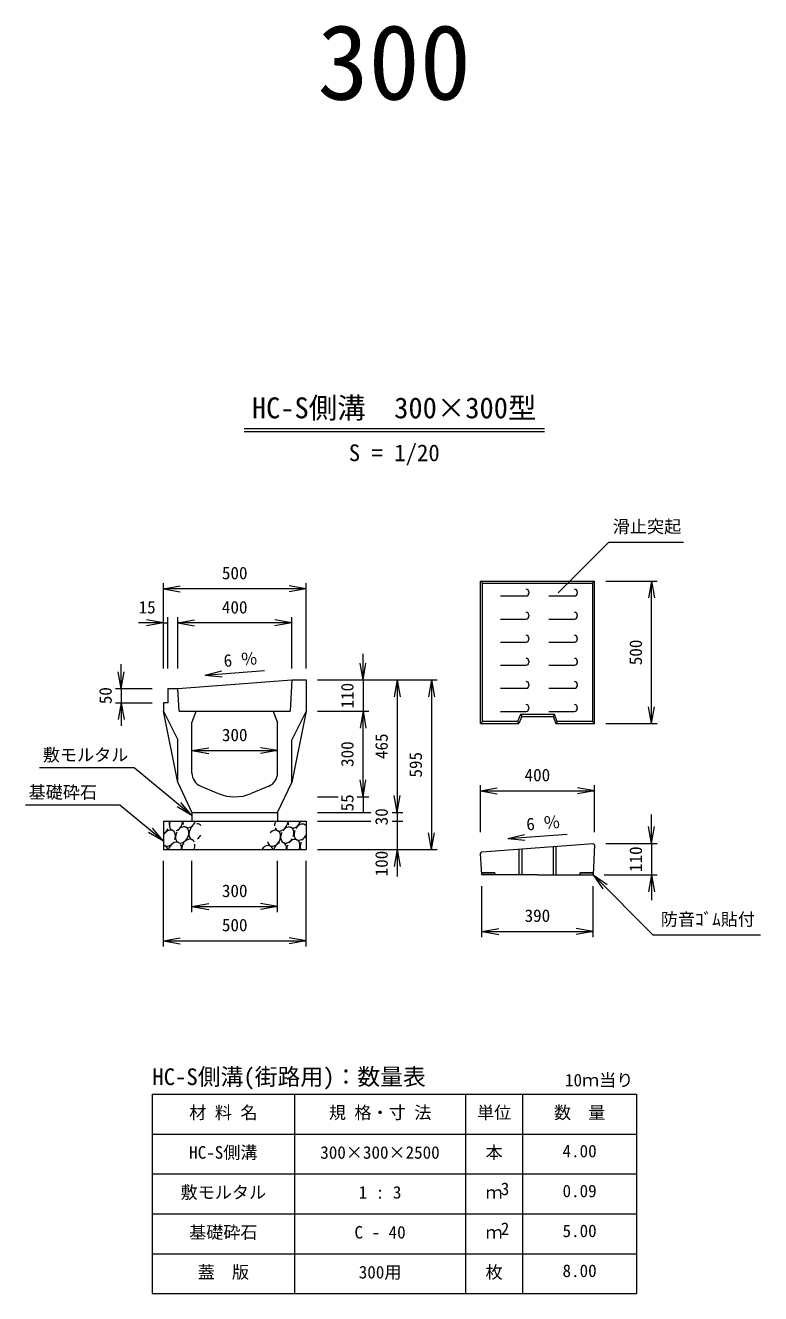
# Model space of a CAD drawing. Units: millimetres, scale not verified. Extents: x 7326 to 28050, y 3664 to 17948.
# Drawn here: x 7326 to 9906, y 3664 to 8113 of the extents above; entities that cross this region are included whole.
import ezdxf
from ezdxf.enums import TextEntityAlignment as Align

# ---------------------------------------------------------------- set-up
doc = ezdxf.new("R2010")
doc.units = ezdxf.units.MM
doc.header["$LTSCALE"] = 20
doc.layers.add('0_2', color=4, linetype='Continuous', lineweight=18)
doc.styles.add('ＭＳ ゴシック-5.0-0.0', font='')
doc.styles.get('ＭＳ ゴシック-5.0-0.0').set_extended_font_data('ＭＳ ゴシック-5.0-0.0')

msp = doc.modelspace()

# ---------------------------------------------------------------- linework, layer by layer
at = {"layer": '0_2'}
for p, q in [((8094.21, 6698.57), (9147.79, 6698.57)), ((8094.21, 6688.57), (9147.79, 6688.57)), ((9196.01, 6122.5), (9373.12, 6299.6)), ((9373.12, 6299.6), (9635.03, 6299.6)), ((7811, 5856.67), (7811, 6156.67)), ((7811, 6136.67), (7870.09, 6147.09)), ((8311, 6136.67), (8251.91, 6147.09)), ((8311, 5856.67), (8311, 6156.67)), ((8922.91, 6163.42), (8929.91, 6156.42)), ((8929.91, 5670.42), (8929.91, 6156.42)), ((8929.91, 6156.42), (9315.91, 6156.42)), ((9322.91, 6163.42), (9315.91, 6156.42)), ((9315.91, 6156.42), (9315.91, 5670.42)), ((9362.91, 6163.42), (9542.91, 6163.42)), ((9522.91, 6163.42), (9512.5, 6104.33)), ((9522.91, 6163.42), (9533.33, 6104.33)), ((9522.91, 5663.42), (9522.91, 6163.42)), ((7811, 6136.67), (7870.09, 6126.25)), ((8311, 6136.67), (7811, 6136.67)), ((8311, 6136.67), (8251.91, 6126.25)), ((8992.91, 6111.42), (9082.91, 6111.42)), ((9092.91, 6125.42), (9092.91, 6121.42)), ((9162.91, 6111.42), (9252.91, 6111.42)), ((9262.91, 6125.42), (9262.91, 6121.42)), ((7811, 6016.67), (7723.61, 6016.67)), ((7811, 6016.67), (7751.91, 6027.09)), ((7811, 6016.67), (7751.91, 6006.25)), ((7811, 6016.67), (7826, 6016.67)), ((7826, 5856.67), (7826, 6036.67)), ((7861, 5856.67), (7861, 6036.67)), ((7861, 6016.67), (7920.09, 6027.09)), ((7861, 6016.67), (7920.09, 6006.25)), ((8261, 6016.67), (7861, 6016.67)), ((8261, 6016.67), (8201.91, 6027.09)), ((8261, 6016.67), (8201.91, 6006.25)), ((8261, 5856.67), (8261, 6036.67)), ((8992.91, 6030.42), (9082.91, 6030.42)), ((9092.91, 6044.42), (9092.91, 6040.42)), ((9162.91, 6030.42), (9252.91, 6030.42)), ((9262.91, 6044.42), (9262.91, 6040.42)), ((9092.91, 5963.42), (9092.91, 5959.42)), ((9262.91, 5963.42), (9262.91, 5959.42)), ((8992.91, 5949.42), (9082.91, 5949.42)), ((9162.91, 5949.42), (9252.91, 5949.42)), ((8511, 5816.67), (8500.58, 5875.76)), ((8511, 5816.67), (8511, 5908.58)), ((8511, 5816.67), (8521.42, 5875.76)), ((9092.91, 5882.42), (9092.91, 5878.42)), ((9262.91, 5882.42), (9262.91, 5878.42)), ((7662.61, 5786.67), (7652.19, 5845.76)), ((7662.61, 5786.67), (7662.61, 5871.74)), ((7662.61, 5786.67), (7673.03, 5845.76)), ((7956.99, 5833.78), (8164.99, 5849.38)), ((7956.99, 5833.78), (8015.14, 5848.59)), ((7956.99, 5833.78), (8016.7, 5827.81)), ((8992.91, 5868.42), (9082.91, 5868.42)), ((9162.91, 5868.42), (9252.91, 5868.42)), ((7642.61, 5786.67), (7771, 5786.67)), ((7662.61, 5786.67), (7662.61, 5736.67)), ((8351, 5816.67), (8771, 5816.67)), ((8511, 5816.67), (8511, 5706.67)), ((8631, 5816.67), (8620.58, 5757.59)), ((8631, 5816.67), (8641.42, 5757.59)), ((8631, 5816.67), (8631, 5351.67)), ((8751, 5816.67), (8740.58, 5757.59)), ((8751, 5816.67), (8761.42, 5757.59)), ((8751, 5816.67), (8751, 5221.67)), ((8992.91, 5787.42), (9082.91, 5787.42)), ((9092.91, 5801.42), (9092.91, 5797.42)), ((9162.91, 5787.42), (9252.91, 5787.42)), ((9262.91, 5801.42), (9262.91, 5797.42)), ((7642.61, 5736.67), (7771, 5736.67)), ((7662.61, 5736.67), (7652.19, 5677.59)), ((7662.61, 5736.67), (7662.61, 5656.23)), ((7662.61, 5736.67), (7673.03, 5677.59)), ((7861, 5456.67), (7811, 5706.67)), ((8311, 5706.67), (8261, 5456.67)), ((8351, 5706.67), (8531, 5706.67)), ((8511, 5706.67), (8500.58, 5647.59)), ((8511, 5706.67), (8521.42, 5647.59)), ((8511, 5406.67), (8511, 5706.67)), ((8992.91, 5706.42), (9082.91, 5706.42)), ((9092.91, 5720.42), (9092.91, 5716.42)), ((9162.91, 5706.42), (9252.91, 5706.42)), ((9262.91, 5720.42), (9262.91, 5716.42)), ((9522.91, 5663.42), (9512.5, 5722.51)), ((9522.91, 5663.42), (9533.33, 5722.51)), ((8929.91, 5670.42), (8922.91, 5663.42)), ((9053.18, 5670.42), (8929.91, 5670.42)), ((9063.18, 5695.42), (9053.18, 5670.42)), ((9053.18, 5670.42), (9057.91, 5663.42)), ((9182.65, 5695.42), (9063.18, 5695.42)), ((9063.18, 5695.42), (9067.91, 5688.42)), ((9182.65, 5695.42), (9177.91, 5688.42)), ((9192.65, 5670.42), (9182.65, 5695.42)), ((9192.65, 5670.42), (9187.91, 5663.42)), ((9315.91, 5670.42), (9192.65, 5670.42)), ((9315.91, 5670.42), (9322.91, 5663.42)), ((9362.91, 5663.42), (9542.91, 5663.42)), ((7911, 5568.63), (7970.09, 5579.05)), ((7911, 5568.63), (7970.09, 5558.21)), ((7911, 5568.63), (8211, 5568.63)), ((8211, 5568.63), (8151.91, 5579.05)), ((8211, 5568.63), (8151.91, 5558.21)), ((7707.95, 5508.68), (7376.46, 5508.68)), ((7911, 5341.67), (7707.95, 5508.68)), ((8511, 5406.67), (8500.58, 5465.76)), ((8511, 5406.67), (8521.42, 5465.76)), ((8922.91, 5282.91), (8922.91, 5447.91)), ((8922.91, 5427.91), (8982, 5438.33)), ((9322.91, 5427.91), (9263.83, 5438.33)), ((9322.91, 5282.91), (9322.91, 5447.91)), ((7911, 5341.67), (7871.98, 5387.26)), ((8351, 5406.67), (8424.4, 5406.67)), ((8490.29, 5406.67), (8531, 5406.67)), ((8511, 5406.67), (8511, 5351.67)), ((8631, 5351.67), (8620.58, 5410.76)), ((8631, 5351.67), (8641.42, 5410.76)), ((8922.91, 5427.91), (8982, 5417.49)), ((8922.91, 5427.91), (9322.91, 5427.91)), ((9322.91, 5427.91), (9263.83, 5417.49)), ((7657.95, 5377.56), (7326.46, 5377.56)), ((7811, 5251.67), (7657.95, 5377.56)), ((7911, 5341.67), (7858.74, 5371.16)), ((8351, 5351.67), (8538.04, 5351.67)), ((8613.35, 5351.67), (8651, 5351.67)), ((8631, 5351.67), (8631, 5321.67)), ((9522.91, 5242.91), (9522.91, 5344.25)), ((7811, 5251.67), (7771.98, 5297.26)), ((8351, 5321.67), (8538.04, 5321.67)), ((8613.35, 5321.67), (8651, 5321.67)), ((8631, 5321.67), (8631, 5221.67)), ((9522.91, 5242.91), (9512.5, 5302)), ((9522.91, 5242.91), (9533.33, 5302)), ((7811, 5251.67), (7758.74, 5281.16)), ((8751, 5221.67), (8740.58, 5280.76)), ((8751, 5221.67), (8761.42, 5280.76)), ((9018.91, 5260.01), (9226.91, 5275.61)), ((9018.91, 5260.01), (9077.05, 5274.82)), ((9018.91, 5260.01), (9078.61, 5254.04)), ((8351, 5221.67), (8771, 5221.67)), ((8631, 5221.67), (8620.58, 5162.59)), ((8631, 5221.67), (8631, 5127.69)), ((8631, 5221.67), (8641.42, 5162.59)), ((9057.91, 5223.03), (9057.91, 5132.91)), ((9067.91, 5223.78), (9067.91, 5132.91)), ((9177.91, 5232.03), (9177.91, 5132.91)), ((9187.91, 5232.78), (9187.91, 5132.91)), ((9362.91, 5242.91), (9542.91, 5242.91)), ((9522.91, 5242.91), (9522.91, 5132.91)), ((7811, 4881.67), (7811, 5181.67)), ((7911, 5001.67), (7911, 5181.67)), ((8211, 5001.67), (8211, 5181.67)), ((8311, 4881.67), (8311, 5181.67)), ((8972.91, 5139.91), (8927.55, 5139.91)), ((8972.91, 5139.91), (8974.79, 5132.91)), ((9272.91, 5139.91), (9271.04, 5132.91)), ((9272.91, 5139.91), (9318.28, 5139.91)), ((9317.91, 5132.91), (9367.06, 5098.49)), ((9317.91, 5132.91), (9352.33, 5083.76)), ((9317.91, 5132.91), (9528.94, 4921.88)), ((9357.25, 5132.91), (9542.91, 5132.91)), ((9522.91, 5132.91), (9512.5, 5073.82)), ((9522.91, 5132.91), (9522.91, 5044.67)), ((9522.91, 5132.91), (9533.33, 5073.82)), ((8927.91, 4914.57), (8927.91, 5092.91)), ((9317.91, 4914.57), (9317.91, 5092.91)), ((7911, 5021.67), (7970.09, 5032.09)), ((8211, 5021.67), (8151.91, 5032.09)), ((7911, 5021.67), (7970.09, 5011.25)), ((7911, 5021.67), (8211, 5021.67)), ((8211, 5021.67), (8151.91, 5011.25)), ((8927.91, 4934.57), (8987, 4944.99)), ((9317.91, 4934.57), (9258.83, 4944.99)), ((7811, 4901.67), (7870.09, 4912.09)), ((7811, 4901.67), (7870.09, 4891.25)), ((7811, 4901.67), (8311, 4901.67)), ((8311, 4901.67), (8251.91, 4912.09)), ((8311, 4901.67), (8251.91, 4891.25)), ((8927.91, 4934.57), (8987, 4924.15)), ((8927.91, 4934.57), (9317.91, 4934.57)), ((9317.91, 4934.57), (9258.83, 4924.15)), ((9905.98, 4921.88), (9528.94, 4921.88)), ((8871, 4363.61), (8871, 3663.61)), ((9071, 4363.61), (9071, 3663.61)), ((7771, 4083.61), (9471, 4083.61)), ((7771, 3943.61), (9471, 3943.61)), ((7771, 3803.61), (9471, 3803.61))]:
    msp.add_line(p, q, dxfattribs=at)
at = {"layer": '0_2', "color": 2}
for p, q in [((8922.91, 5663.42), (8922.91, 6163.42)), ((8922.91, 6163.42), (9322.91, 6163.42)), ((9322.91, 5663.42), (9322.91, 6163.42)), ((7826, 5786.67), (7826, 5736.67)), ((7826, 5786.67), (7861, 5786.67)), ((7861, 5786.67), (8261, 5816.67)), ((7866, 5706.67), (7861, 5786.67)), ((8261, 5816.67), (8256, 5706.67)), ((8261, 5816.67), (8311, 5816.67)), ((8311, 5816.67), (8311, 5706.67)), ((7811, 5736.67), (7811, 5706.67)), ((7826, 5736.67), (7811, 5736.67)), ((7811, 5706.67), (7861, 5606.67)), ((7866, 5706.67), (8256, 5706.67)), ((7911, 5666.67), (7926, 5706.67)), ((8196, 5706.67), (8211, 5666.67)), ((8311, 5706.67), (8261, 5606.67)), ((7911, 5490.01), (7911, 5666.67)), ((8211, 5490.01), (8211, 5666.67)), ((8922.91, 5663.42), (9057.91, 5663.42)), ((9067.91, 5688.42), (9057.91, 5663.42)), ((9067.91, 5688.42), (9177.91, 5688.42)), ((9177.91, 5688.42), (9187.91, 5663.42)), ((9187.91, 5663.42), (9322.91, 5663.42)), ((7861, 5456.67), (7861, 5606.67)), ((8261, 5456.67), (8261, 5606.67)), ((7861, 5456.67), (7911, 5351.67)), ((7941.77, 5443.85), (8003.3, 5418.21)), ((8180.23, 5443.85), (8118.69, 5418.21)), ((8211, 5351.67), (8261, 5456.67)), ((7911, 5351.67), (8211, 5351.67)), ((7911, 5351.67), (7911, 5321.67)), ((8211, 5351.67), (8211, 5321.67)), ((7811, 5321.67), (7811, 5221.67)), ((7811, 5321.67), (8311, 5321.67)), ((8311, 5321.67), (8311, 5221.67)), ((7811, 5221.67), (8311, 5221.67)), ((8923.23, 5207.92), (8927.9, 5213.28)), ((8927.91, 5132.91), (8923.23, 5207.92)), ((8927.9, 5213.28), (9317.93, 5242.53)), ((9322.69, 5237.91), (9317.91, 5132.91)), ((9317.93, 5242.53), (9322.69, 5237.91)), ((9122.91, 5132.91), (8927.91, 5132.91)), ((9122.91, 5132.91), (9317.91, 5132.91)), ((7771, 4363.61), (7771, 3663.61)), ((7771, 4363.61), (9471, 4363.61)), ((8271, 4363.61), (8271, 3663.61)), ((9471, 4363.61), (9471, 3663.61)), ((7771, 4223.61), (9471, 4223.61)), ((7771, 3663.61), (9471, 3663.61))]:
    msp.add_line(p, q, dxfattribs=at)
at = {"layer": '0_2', "color": 9}
for p, q in [((8927.91, 5132.91), (8927.55, 5139.91)), ((8927.55, 5139.91), (8972.91, 5139.91)), ((8974.79, 5132.91), (8927.91, 5132.91)), ((8972.91, 5139.91), (8974.79, 5132.91)), ((9272.91, 5139.91), (9271.04, 5132.91)), ((9271.04, 5132.91), (9317.91, 5132.91)), ((9318.28, 5139.91), (9272.91, 5139.91)), ((9317.91, 5132.91), (9318.28, 5139.91))]:
    msp.add_line(p, q, dxfattribs=at)
at = {"layer": '0_2'}
for centre, start, end in [((9082.91, 6125.42), 0, 90), ((9082.91, 6121.42), 270, 0), ((9252.91, 6125.42), 0, 90), ((9252.91, 6121.42), 270, 0), ((9082.91, 6044.42), 0, 90), ((9252.91, 6044.42), 0, 90), ((9082.91, 6040.42), 270, 0), ((9252.91, 6040.42), 270, 0), ((9082.91, 5963.42), 0, 90), ((9252.91, 5963.42), 0, 90), ((9082.91, 5959.42), 270, 0), ((9252.91, 5959.42), 270, 0), ((9082.91, 5882.42), 0, 90), ((9082.91, 5878.42), 270, 0), ((9252.91, 5882.42), 0, 90), ((9252.91, 5878.42), 270, 0), ((9082.91, 5801.42), 0, 90), ((9082.91, 5797.42), 270, 0), ((9252.91, 5801.42), 0, 90), ((9252.91, 5797.42), 270, 0), ((9082.91, 5720.42), 0, 90), ((9082.91, 5716.42), 270, 0), ((9252.91, 5720.42), 0, 90), ((9252.91, 5716.42), 270, 0)]:
    msp.add_arc(centre, 10, start, end, dxfattribs=at)
at = {"layer": '0_2', "color": 2}
for centre, radius, start, end in [((7961, 5490.01), 50, 180, 247.38014), ((8161, 5490.01), 50, 292.61986, 0), ((8061, 5556.67), 150, 247.38014, 292.61986)]:
    msp.add_arc(centre, radius, start, end, dxfattribs=at)
at = {"layer": '0_2'}
for centre, start_param, end_param in [((7855.38, 5315.47), 1.6822672, 3.0041978), ((7808.94, 5304.73), 5.1474802, 5.7147216), ((7876.61, 5273.04), 1.5802698, 7.6313716), ((7855.38, 5315.47), 3.7709083, 5.2928579), ((7902.46, 5326.68), 2.0795248, 2.547628), ((7902.46, 5326.68), 2.9199025, 4.8956003), ((7923.84, 5283.21), 1.0316857, 3.395071), ((7923.84, 5283.21), 6.0011175, 6.7364116), ((8224.23, 5315.07), 1.6822672, 2.2705704), ((8224.23, 5315.07), 2.5502995, 5.2928579), ((8245.46, 5272.64), 4.8597842, 7.6713492), ((8271.31, 5326.28), 2.0795248, 2.5744435), ((8271.31, 5326.28), 2.9579169, 4.8956003), ((8292.69, 5282.81), 6.0011175, 7.7378401), ((7808.94, 5304.73), 3.8493841, 4.6902001), ((7829.82, 5261.82), 4.8928581, 7.840068), ((7897.61, 5229.43), 5.7286705, 7.256989), ((7923.84, 5283.21), 4.0306578, 4.6625812), ((8198.67, 5261.42), 2.320676, 7.4860293), ((8245.46, 5272.64), 1.6079237, 4.5711327), ((8266.46, 5229.03), 4.7966503, 7.602652), ((8292.69, 5282.81), 1.6954897, 4.6625812), ((8313.54, 5240.24), 0.7283933, 1.3802926), ((7829.82, 5261.82), 2.8236307, 4.347989), ((7803.59, 5208.03), 5.5751573, 6.5743529), ((7850.67, 5219.24), 0.0324618, 1.8168834), ((7850.67, 5219.24), 5.1582417, 5.8599737), ((7897.61, 5229.43), 1.3150626, 2.1784748), ((7897.61, 5229.43), 4.7966503, 5.462491), ((8172.44, 5207.63), 5.5751573, 7.6831531), ((8219.52, 5218.84), 0.7069732, 1.8168834), ((8219.52, 5218.84), 5.1582417, 6.5669059), ((8266.46, 5229.03), 1.6215093, 2.1784748), ((8313.54, 5240.24), 1.6544758, 2.6284553)]:
    msp.add_ellipse(centre, major_axis=(13.56, 26.74), ratio=0.710984, start_param=start_param, end_param=end_param, dxfattribs=at)

# ---------------------------------------------------------------- texts
at = {"layer": '0_2', "color": 7, "style": 'ＭＳ ゴシック-5.0-0.0'}
for s, height, p in [('300', 263.9, (8351.03, 7773.5)), ('HC-S側溝\u3000300×300型', 73.31, (8121.03, 6712.68)), ('S = 1/20', 58.65, (8461.03, 6566.68)), ('滑止突起', 43.99, (9387.29, 6319.72)), ('500', 43.99, (8016, 6156.67)), ('15', 43.99, (7723.61, 6036.67)), ('400', 43.99, (8016, 6036.67)), ('300', 43.99, (8016, 5588.63)), ('敷モルタル', 43.99, (7387.78, 5518.71)), ('400', 43.99, (9077.91, 5447.97)), ('基礎砕石', 43.99, (7337.78, 5387.59)), ('300', 43.99, (8016, 5041.67)), ('390', 43.99, (9077.91, 4954.64)), ('防音ｺﾞﾑ貼付', 43.99, (9555.98, 4941.88)), ('500', 43.99, (8016, 4921.67)), ('HC-S側溝(街路用)：数量表', 58.65, (7771.67, 4377.7)), ('10ｍ当り', 43.99, (9219.63, 4377.65)), ('材 料 名', 43.99, (7901.04, 4263.67)), ('規 格・寸 法', 43.99, (8391.04, 4263.67)), ('単位', 43.99, (8911.04, 4263.67)), ('数\u3000量', 43.99, (9181.04, 4263.67)), ('HC-S側溝', 43.99, (7901.05, 4123.71)), ('本', 43.99, (8941.04, 4123.66)), ('4.00', 43.99, (9211, 4128.71)), ('300×300×2500', 43.99, (8361.05, 4123.71)), ('3', 43.99, (8994.37, 3996.17)), ('敷モルタル', 43.99, (7871.05, 3983.71)), ('1 : 3', 43.99, (8496.05, 3983.71)), ('ｍ', 43.99, (8941.04, 3983.66)), ('0.09', 43.99, (9211, 3988.71)), ('基礎砕石', 43.99, (7901.05, 3843.71)), ('C - 40', 43.99, (8481.05, 3843.71)), ('ｍ', 43.99, (8941.04, 3843.66)), ('2', 43.99, (8994.37, 3856.17)), ('5.00', 43.99, (9211, 3848.71)), ('蓋\u3000版', 43.99, (7931.05, 3703.67)), ('300用', 43.99, (8496.05, 3703.67)), ('枚', 43.99, (8941.04, 3703.64)), ('8.00', 43.99, (9211, 3708.67))]:
    msp.add_text(s, height=height, dxfattribs=at).set_placement(p, align=Align.BOTTOM_LEFT)
for s, rotation, p in [('500', 90, (9502.89, 5868.48)), ('6 ％', 4.289, (8024.53, 5848.87)), ('50', 90, (7642.61, 5731.67)), ('110', 90, (8491, 5716.67)), ('465', 90, (8611, 5539.17)), ('300', 90, (8491, 5511.67)), ('595', 90, (8731, 5474.17)), ('55', 90, (8491, 5355.63)), ('30', 90, (8611, 5306.67)), ('6 ％', 4.289, (9086.45, 5275.11)), ('100', 90, (8611, 5127.69)), ('110', 90, (9502.91, 5142.91))]:
    msp.add_text(s, height=43.99, rotation=rotation, dxfattribs=at).set_placement(p, align=Align.BOTTOM_LEFT)

doc.saveas('drawing.dxf')
